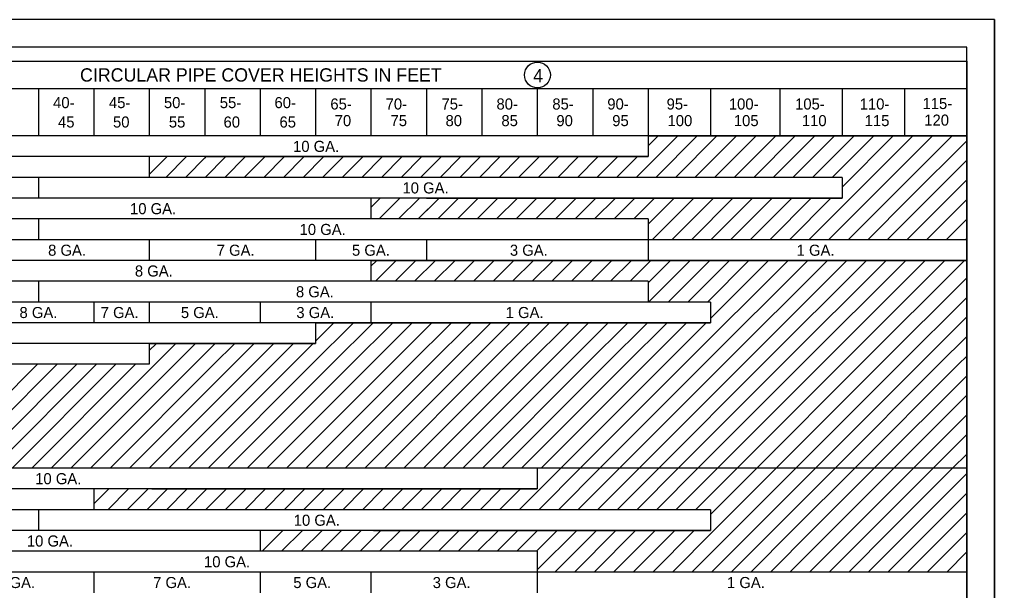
# Model space of a CAD drawing. Extents: x 1000 to 1036.3, y 1000 to 1022.
# Drawn here: x 1018.41 to 1036, y 1011.69 to 1022 of the extents above; entities that cross this region are included whole.
import ezdxf

# ---------------------------------------------------------------- set-up
doc = ezdxf.new("R2010")
doc.units = 0
for name, color, linetype in [('10', 7, 'Continuous'), ('11', 7, 'Continuous'), ('6', 7, 'Continuous'), ('Level 51', 7, 'Continuous'), ('Level 53', 7, 'Continuous')]:
    doc.layers.add(name, color=color, linetype=linetype)

msp = doc.modelspace()

# ---------------------------------------------------------------- linework, layer by layer
at = {"layer": '10'}
for p, q in [((1036, 1022), (1000, 1022)), ((1036, 1022), (1036, 1000)), ((1036, 1000), (1036, 1022)), ((1007, 1021.249), (1035.5, 1021.249)), ((1035.5, 1013.75), (1035.5, 1004.23))]:
    msp.add_line(p, q, dxfattribs=at)
at = {"layer": '11'}
msp.add_lwpolyline([(1007, 1000.5), (1035.5, 1000.5), (1035.5, 1021.5), (1007, 1021.5)], close=True, dxfattribs=at)
at = {"layer": '6'}
for p, q in [((1035.5, 1021.249), (1035.5, 1013.499)), ((1035.5, 1020.749), (1011, 1020.749)), ((1031.45, 1020.749), (1011, 1020.749)), ((1018.75, 1020.749), (1018.75, 1019.899)), ((1019.75, 1020.749), (1019.75, 1019.899)), ((1020.75, 1020.749), (1020.75, 1019.899)), ((1021.75, 1020.749), (1021.75, 1019.899)), ((1022.75, 1020.749), (1022.75, 1019.899)), ((1023.75, 1020.749), (1023.75, 1019.899)), ((1024.75, 1020.749), (1024.75, 1019.899)), ((1025.75, 1020.749), (1025.75, 1019.899)), ((1026.75, 1020.749), (1026.75, 1019.899)), ((1027.75, 1020.749), (1027.75, 1019.899)), ((1028.75, 1020.749), (1028.75, 1019.899)), ((1029.75, 1020.749), (1029.75, 1019.899)), ((1030.875, 1020.749), (1030.875, 1019.899)), ((1032.125, 1020.749), (1032.125, 1019.899)), ((1033.25, 1020.749), (1033.25, 1019.899)), ((1034.375, 1020.749), (1034.375, 1019.899)), ((1035.5, 1019.899), (1008, 1019.899)), ((1035.5, 1019.899), (1011, 1019.899)), ((1029.535, 1019.149), (1030.285, 1019.899)), ((1029.75, 1019.899), (1029.75, 1019.524)), ((1029.75, 1019.718), (1029.931, 1019.899)), ((1029.888, 1019.149), (1030.638, 1019.899)), ((1030.242, 1019.149), (1030.992, 1019.899)), ((1030.595, 1019.149), (1031.345, 1019.899)), ((1030.949, 1019.149), (1031.699, 1019.899)), ((1031.302, 1019.149), (1032.052, 1019.899)), ((1031.656, 1019.149), (1032.406, 1019.899)), ((1032.009, 1019.149), (1032.759, 1019.899)), ((1032.363, 1019.149), (1033.113, 1019.899)), ((1032.717, 1019.149), (1033.467, 1019.899)), ((1033.07, 1019.149), (1033.82, 1019.899)), ((1033.25, 1018.975), (1034.174, 1019.899)), ((1033.402, 1018.774), (1034.527, 1019.899)), ((1033.756, 1018.774), (1034.881, 1019.899)), ((1034.109, 1018.774), (1035.234, 1019.899)), ((1034.463, 1018.774), (1035.5, 1019.811)), ((1029.75, 1019.524), (1008, 1019.524)), ((1020.75, 1019.524), (1020.75, 1019.149)), ((1020.75, 1019.203), (1021.071, 1019.524)), ((1021.043, 1019.496), (1021.071, 1019.524)), ((1021.049, 1019.149), (1021.424, 1019.524)), ((1021.403, 1019.149), (1021.778, 1019.524)), ((1021.75, 1019.496), (1021.778, 1019.524)), ((1021.756, 1019.149), (1022.131, 1019.524)), ((1022.11, 1019.149), (1022.485, 1019.524)), ((1022.463, 1019.149), (1022.838, 1019.524)), ((1022.817, 1019.149), (1023.192, 1019.524)), ((1023.171, 1019.149), (1023.546, 1019.524)), ((1023.524, 1019.149), (1023.899, 1019.524)), ((1023.878, 1019.149), (1024.253, 1019.524)), ((1024.231, 1019.149), (1024.606, 1019.524)), ((1024.585, 1019.149), (1024.96, 1019.524)), ((1024.938, 1019.149), (1025.313, 1019.524)), ((1025.292, 1019.149), (1025.667, 1019.524)), ((1025.645, 1019.149), (1026.02, 1019.524)), ((1025.999, 1019.149), (1026.374, 1019.524)), ((1026.353, 1019.149), (1026.728, 1019.524)), ((1026.706, 1019.149), (1027.081, 1019.524)), ((1027.06, 1019.149), (1027.435, 1019.524)), ((1027.413, 1019.149), (1027.788, 1019.524)), ((1027.767, 1019.149), (1028.142, 1019.524)), ((1028.12, 1019.149), (1028.495, 1019.524)), ((1028.474, 1019.149), (1028.849, 1019.524)), ((1028.827, 1019.149), (1029.202, 1019.524)), ((1029.181, 1019.149), (1029.556, 1019.524)), ((1034.816, 1018.774), (1035.5, 1019.458)), ((1033.25, 1019.149), (1008, 1019.149)), ((1018.75, 1019.149), (1018.75, 1018.774)), ((1033.25, 1019.149), (1033.25, 1018.774)), ((1034.42, 1018.024), (1035.5, 1019.104)), ((1033.25, 1018.774), (1008, 1018.774)), ((1024.75, 1018.774), (1024.75, 1018.399)), ((1024.75, 1018.607), (1024.917, 1018.774)), ((1024.895, 1018.399), (1025.27, 1018.774)), ((1025.249, 1018.399), (1025.624, 1018.774)), ((1025.603, 1018.399), (1025.978, 1018.774)), ((1025.75, 1018.546), (1025.978, 1018.774)), ((1025.956, 1018.399), (1026.331, 1018.774)), ((1026.31, 1018.399), (1026.685, 1018.774)), ((1026.663, 1018.399), (1027.038, 1018.774)), ((1027.017, 1018.399), (1027.392, 1018.774)), ((1027.37, 1018.399), (1027.745, 1018.774)), ((1027.724, 1018.399), (1028.099, 1018.774)), ((1028.077, 1018.399), (1028.452, 1018.774)), ((1028.431, 1018.399), (1028.806, 1018.774)), ((1028.785, 1018.399), (1029.16, 1018.774)), ((1029.138, 1018.399), (1029.513, 1018.774)), ((1029.492, 1018.399), (1029.867, 1018.774)), ((1029.75, 1018.304), (1030.22, 1018.774)), ((1029.824, 1018.024), (1030.574, 1018.774)), ((1030.177, 1018.024), (1030.927, 1018.774)), ((1030.531, 1018.024), (1031.281, 1018.774)), ((1030.884, 1018.024), (1031.634, 1018.774)), ((1031.238, 1018.024), (1031.988, 1018.774)), ((1031.592, 1018.024), (1032.342, 1018.774)), ((1031.945, 1018.024), (1032.695, 1018.774)), ((1032.299, 1018.024), (1033.049, 1018.774)), ((1032.652, 1018.024), (1033.402, 1018.774)), ((1033.006, 1018.024), (1033.756, 1018.774)), ((1033.359, 1018.024), (1034.109, 1018.774)), ((1033.713, 1018.024), (1034.463, 1018.774)), ((1034.066, 1018.024), (1034.816, 1018.774)), ((1034.773, 1018.024), (1035.5, 1018.751)), ((1029.75, 1018.399), (1008, 1018.399)), ((1018.75, 1018.399), (1018.75, 1018.024)), ((1029.75, 1018.399), (1029.75, 1018.024)), ((1035.127, 1018.024), (1035.5, 1018.397)), ((1035.5, 1018.024), (1008, 1018.024)), ((1020.75, 1018.024), (1020.75, 1017.649)), ((1023.75, 1018.024), (1023.75, 1017.649)), ((1025.75, 1018.024), (1025.75, 1017.649)), ((1029.75, 1018.024), (1029.75, 1017.649)), ((1035.481, 1018.024), (1035.5, 1018.043)), ((1035.5, 1017.649), (1008, 1017.649)), ((1024.75, 1017.649), (1024.75, 1017.274)), ((1024.75, 1017.546), (1024.853, 1017.649)), ((1024.831, 1017.274), (1025.206, 1017.649)), ((1025.185, 1017.274), (1025.56, 1017.649)), ((1025.538, 1017.274), (1025.913, 1017.649)), ((1025.892, 1017.274), (1026.267, 1017.649)), ((1026.245, 1017.274), (1026.62, 1017.649)), ((1026.599, 1017.274), (1026.974, 1017.649)), ((1026.952, 1017.274), (1027.327, 1017.649)), ((1027.306, 1017.274), (1027.681, 1017.649)), ((1027.66, 1017.274), (1028.035, 1017.649)), ((1028.013, 1017.274), (1028.388, 1017.649)), ((1028.367, 1017.274), (1028.742, 1017.649)), ((1028.72, 1017.274), (1029.095, 1017.649)), ((1029.074, 1017.274), (1029.449, 1017.649)), ((1029.427, 1017.274), (1029.802, 1017.649)), ((1029.75, 1017.243), (1030.156, 1017.649)), ((1029.759, 1016.899), (1030.509, 1017.649)), ((1030.113, 1016.899), (1030.863, 1017.649)), ((1030.402, 1015.774), (1032.277, 1017.649)), ((1030.467, 1016.899), (1031.217, 1017.649)), ((1030.756, 1015.774), (1032.631, 1017.649)), ((1030.82, 1016.899), (1031.57, 1017.649)), ((1030.875, 1016.6), (1031.924, 1017.649)), ((1031.109, 1015.774), (1032.984, 1017.649)), ((1031.463, 1015.774), (1033.338, 1017.649)), ((1031.816, 1015.774), (1033.691, 1017.649)), ((1032.17, 1015.774), (1034.045, 1017.649)), ((1032.523, 1015.774), (1034.398, 1017.649)), ((1032.877, 1015.774), (1034.752, 1017.649)), ((1033.231, 1015.774), (1035.106, 1017.649)), ((1033.584, 1015.774), (1035.459, 1017.649)), ((1029.75, 1017.274), (1008, 1017.274)), ((1018.75, 1017.274), (1018.75, 1016.899)), ((1029.75, 1017.274), (1029.75, 1016.899)), ((1033.938, 1015.774), (1035.5, 1017.336)), ((1030.875, 1016.899), (1008, 1016.899)), ((1019.75, 1016.899), (1019.75, 1016.524)), ((1020.75, 1016.899), (1020.75, 1016.524)), ((1022.75, 1016.899), (1022.75, 1016.524)), ((1024.75, 1016.899), (1024.75, 1016.524)), ((1030.875, 1016.899), (1030.875, 1016.524)), ((1034.291, 1015.774), (1035.5, 1016.983)), ((1030.875, 1016.524), (1008, 1016.524)), ((1023.685, 1015.774), (1024.435, 1016.524)), ((1023.75, 1016.524), (1023.75, 1016.149)), ((1023.75, 1016.193), (1024.081, 1016.524)), ((1024.038, 1015.774), (1024.788, 1016.524)), ((1024.392, 1015.774), (1025.142, 1016.524)), ((1024.745, 1015.774), (1025.495, 1016.524)), ((1025.099, 1015.774), (1025.849, 1016.524)), ((1025.452, 1015.774), (1026.202, 1016.524)), ((1025.806, 1015.774), (1026.556, 1016.524)), ((1026.16, 1015.774), (1026.91, 1016.524)), ((1026.513, 1015.774), (1027.263, 1016.524)), ((1026.867, 1015.774), (1027.617, 1016.524)), ((1027.22, 1015.774), (1027.97, 1016.524)), ((1027.574, 1015.774), (1028.324, 1016.524)), ((1027.927, 1015.774), (1028.677, 1016.524)), ((1028.281, 1015.774), (1029.031, 1016.524)), ((1028.634, 1015.774), (1029.384, 1016.524)), ((1028.988, 1015.774), (1029.738, 1016.524)), ((1029.342, 1015.774), (1030.092, 1016.524)), ((1029.695, 1015.774), (1030.445, 1016.524)), ((1030.049, 1015.774), (1030.799, 1016.524)), ((1034.645, 1015.774), (1035.5, 1016.629)), ((1023.75, 1016.149), (1008, 1016.149)), ((1020.75, 1016.149), (1020.75, 1015.774)), ((1020.75, 1016.021), (1020.878, 1016.149)), ((1020.856, 1015.774), (1021.231, 1016.149)), ((1021.21, 1015.774), (1021.585, 1016.149)), ((1021.563, 1015.774), (1021.938, 1016.149)), ((1021.917, 1015.774), (1022.292, 1016.149)), ((1022.27, 1015.774), (1022.645, 1016.149)), ((1022.624, 1015.774), (1022.999, 1016.149)), ((1022.978, 1015.774), (1023.353, 1016.149)), ((1023.331, 1015.774), (1023.706, 1016.149)), ((1034.998, 1015.774), (1035.5, 1016.276)), ((1020.75, 1015.774), (1008, 1015.774)), ((1016.86, 1013.899), (1018.735, 1015.774)), ((1017.213, 1013.899), (1019.088, 1015.774)), ((1017.567, 1013.899), (1019.442, 1015.774)), ((1017.921, 1013.899), (1019.796, 1015.774)), ((1018.274, 1013.899), (1020.149, 1015.774)), ((1018.628, 1013.899), (1020.503, 1015.774)), ((1018.981, 1013.899), (1020.856, 1015.774)), ((1019.335, 1013.899), (1021.21, 1015.774)), ((1019.688, 1013.899), (1021.563, 1015.774)), ((1020.042, 1013.899), (1021.917, 1015.774)), ((1020.395, 1013.899), (1022.27, 1015.774)), ((1020.749, 1013.899), (1022.624, 1015.774)), ((1021.103, 1013.899), (1022.978, 1015.774)), ((1021.456, 1013.899), (1023.331, 1015.774)), ((1021.81, 1013.899), (1023.685, 1015.774)), ((1022.163, 1013.899), (1024.038, 1015.774)), ((1022.517, 1013.899), (1024.392, 1015.774)), ((1022.87, 1013.899), (1024.745, 1015.774)), ((1023.224, 1013.899), (1025.099, 1015.774)), ((1023.577, 1013.899), (1025.452, 1015.774)), ((1023.931, 1013.899), (1025.806, 1015.774)), ((1024.285, 1013.899), (1026.16, 1015.774)), ((1024.638, 1013.899), (1026.513, 1015.774)), ((1024.992, 1013.899), (1026.867, 1015.774)), ((1025.345, 1013.899), (1027.22, 1015.774)), ((1025.699, 1013.899), (1027.574, 1015.774)), ((1026.052, 1013.899), (1027.927, 1015.774)), ((1026.406, 1013.899), (1028.281, 1015.774)), ((1026.759, 1013.899), (1028.634, 1015.774)), ((1027.113, 1013.899), (1028.988, 1015.774)), ((1027.467, 1013.899), (1029.342, 1015.774)), ((1027.82, 1013.899), (1029.695, 1015.774)), ((1028.174, 1013.899), (1030.049, 1015.774)), ((1028.527, 1013.899), (1030.402, 1015.774)), ((1028.881, 1013.899), (1030.756, 1015.774)), ((1029.234, 1013.899), (1031.109, 1015.774)), ((1029.588, 1013.899), (1031.463, 1015.774)), ((1029.941, 1013.899), (1031.816, 1015.774)), ((1030.295, 1013.899), (1032.17, 1015.774)), ((1030.648, 1013.899), (1032.523, 1015.774)), ((1031.002, 1013.899), (1032.877, 1015.774)), ((1031.356, 1013.899), (1033.231, 1015.774)), ((1031.709, 1013.899), (1033.584, 1015.774)), ((1032.063, 1013.899), (1033.938, 1015.774)), ((1032.416, 1013.899), (1034.291, 1015.774)), ((1032.77, 1013.899), (1034.645, 1015.774)), ((1033.123, 1013.899), (1034.998, 1015.774)), ((1033.477, 1013.899), (1035.352, 1015.774)), ((1035.352, 1015.774), (1035.5, 1015.922)), ((1033.83, 1013.899), (1035.5, 1015.569)), ((1034.184, 1013.899), (1035.5, 1015.215)), ((1034.538, 1013.899), (1035.5, 1014.861)), ((1034.891, 1013.899), (1035.5, 1014.508)), ((1035.245, 1013.899), (1035.5, 1014.154)), ((1035.5, 1013.899), (1007, 1013.899)), ((1027.424, 1013.149), (1028.174, 1013.899)), ((1027.75, 1013.899), (1027.75, 1013.524)), ((1027.777, 1013.149), (1028.527, 1013.899)), ((1028.131, 1013.149), (1028.881, 1013.899)), ((1028.484, 1013.149), (1029.234, 1013.899)), ((1028.838, 1013.149), (1029.588, 1013.899)), ((1029.191, 1013.149), (1029.941, 1013.899)), ((1029.545, 1013.149), (1030.295, 1013.899)), ((1029.899, 1013.149), (1030.649, 1013.899)), ((1030.252, 1013.149), (1031.002, 1013.899)), ((1030.606, 1013.149), (1031.356, 1013.899)), ((1030.875, 1013.065), (1031.709, 1013.899)), ((1030.938, 1012.774), (1032.063, 1013.899)), ((1031.291, 1012.774), (1032.416, 1013.899)), ((1031.645, 1012.774), (1032.77, 1013.899)), ((1031.998, 1012.774), (1033.123, 1013.899)), ((1032.352, 1012.774), (1033.477, 1013.899)), ((1032.706, 1012.774), (1033.831, 1013.899)), ((1033.059, 1012.774), (1034.184, 1013.899)), ((1033.413, 1012.774), (1034.538, 1013.899)), ((1033.766, 1012.774), (1034.891, 1013.899)), ((1034.12, 1012.774), (1035.245, 1013.899)), ((1034.473, 1012.774), (1035.5, 1013.801)), ((1027.75, 1013.524), (1008, 1013.524)), ((1019.75, 1013.524), (1019.75, 1013.149)), ((1019.75, 1013.253), (1020.021, 1013.524)), ((1020, 1013.149), (1020.375, 1013.524)), ((1020.353, 1013.149), (1020.728, 1013.524)), ((1020.706, 1013.149), (1021.081, 1013.524)), ((1021.06, 1013.149), (1021.435, 1013.524)), ((1021.413, 1013.149), (1021.788, 1013.524)), ((1021.767, 1013.149), (1022.142, 1013.524)), ((1022.12, 1013.149), (1022.495, 1013.524)), ((1022.474, 1013.149), (1022.849, 1013.524)), ((1022.828, 1013.149), (1023.203, 1013.524)), ((1023.181, 1013.149), (1023.556, 1013.524)), ((1023.535, 1013.149), (1023.91, 1013.524)), ((1023.888, 1013.149), (1024.263, 1013.524)), ((1024.242, 1013.149), (1024.617, 1013.524)), ((1024.595, 1013.149), (1024.97, 1013.524)), ((1024.949, 1013.149), (1025.324, 1013.524)), ((1025.302, 1013.149), (1025.677, 1013.524)), ((1025.656, 1013.149), (1026.031, 1013.524)), ((1026.01, 1013.149), (1026.385, 1013.524)), ((1026.363, 1013.149), (1026.738, 1013.524)), ((1026.717, 1013.149), (1027.092, 1013.524)), ((1027.07, 1013.149), (1027.445, 1013.524)), ((1034.827, 1012.774), (1035.5, 1013.447)), ((1030.875, 1013.149), (1008, 1013.149)), ((1018.75, 1013.149), (1018.75, 1012.774)), ((1030.875, 1013.149), (1030.875, 1012.774)), ((1034.43, 1012.024), (1035.5, 1013.094)), ((1030.875, 1012.774), (1008, 1012.774)), ((1022.75, 1012.774), (1022.75, 1012.399)), ((1022.785, 1012.399), (1023.16, 1012.774)), ((1023.138, 1012.399), (1023.513, 1012.774)), ((1023.492, 1012.399), (1023.867, 1012.774)), ((1023.845, 1012.399), (1024.22, 1012.774)), ((1024.199, 1012.399), (1024.574, 1012.774)), ((1024.552, 1012.399), (1024.927, 1012.774)), ((1024.906, 1012.399), (1025.281, 1012.774)), ((1025.26, 1012.399), (1025.635, 1012.774)), ((1025.613, 1012.399), (1025.988, 1012.774)), ((1025.967, 1012.399), (1026.342, 1012.774)), ((1026.32, 1012.399), (1026.695, 1012.774)), ((1026.674, 1012.399), (1027.049, 1012.774)), ((1027.027, 1012.399), (1027.402, 1012.774)), ((1027.381, 1012.399), (1027.756, 1012.774)), ((1027.734, 1012.399), (1028.109, 1012.774)), ((1027.75, 1012.061), (1028.463, 1012.774)), ((1028.066, 1012.024), (1028.816, 1012.774)), ((1028.42, 1012.024), (1029.17, 1012.774)), ((1028.774, 1012.024), (1029.524, 1012.774)), ((1029.127, 1012.024), (1029.877, 1012.774)), ((1029.481, 1012.024), (1030.231, 1012.774)), ((1029.834, 1012.024), (1030.584, 1012.774)), ((1030.188, 1012.024), (1030.938, 1012.774)), ((1030.541, 1012.024), (1031.291, 1012.774)), ((1030.895, 1012.024), (1031.645, 1012.774)), ((1031.248, 1012.024), (1031.998, 1012.774)), ((1031.602, 1012.024), (1032.352, 1012.774)), ((1031.956, 1012.024), (1032.706, 1012.774)), ((1032.309, 1012.024), (1033.059, 1012.774)), ((1032.663, 1012.024), (1033.413, 1012.774)), ((1033.016, 1012.024), (1033.766, 1012.774)), ((1033.37, 1012.024), (1034.12, 1012.774)), ((1033.723, 1012.024), (1034.473, 1012.774)), ((1034.077, 1012.024), (1034.827, 1012.774)), ((1034.784, 1012.024), (1035.5, 1012.74)), ((1027.75, 1012.399), (1008, 1012.399)), ((1027.75, 1012.399), (1027.75, 1012.024)), ((1035.138, 1012.024), (1035.5, 1012.386)), ((1035.5, 1012.024), (1008, 1012.024)), ((1019.75, 1012.024), (1019.75, 1011.649)), ((1022.75, 1012.024), (1022.75, 1011.649)), ((1024.75, 1012.024), (1024.75, 1011.649)), ((1027.75, 1012.024), (1027.75, 1011.649))]:
    msp.add_line(p, q, dxfattribs=at)
for points in [[(1029.75, 1019.899), (1035.5, 1019.899), (1035.5, 1019.149)], [(1021.75, 1019.524), (1029.75, 1019.524), (1029.75, 1019.524)], [(1025.75, 1018.774), (1033.25, 1018.774)], [(1035.5, 1018.774), (1035.5, 1018.024)], [(1024.75, 1017.649), (1035.5, 1017.649), (1035.5, 1017.649)], [(1035.5, 1017.649), (1035.5, 1013.899)], [(1023.75, 1016.524), (1030.875, 1016.524), (1030.875, 1016.524)], [(1020.75, 1016.149), (1023.75, 1016.149), (1023.75, 1016.149)], [(1020.793, 1013.524), (1027.75, 1013.524)], [(1024.793, 1012.774), (1030.875, 1012.774)]]:
    msp.add_lwpolyline(points, dxfattribs=at)
msp.add_circle((1027.753, 1020.998), 0.233, dxfattribs=at)
at = {"layer": 'Level 51'}
for p, q in [((1031.65, 1021.5), (1031.535, 1021.5)), ((1035.5, 1020.6), (1035.5, 1021.5))]:
    msp.add_line(p, q, dxfattribs=at)
at = {"layer": 'Level 53'}
msp.add_line((1035.5, 1020.6), (1035.5, 1021.5), dxfattribs=at)

# ---------------------------------------------------------------- texts
at = {"layer": '6'}
for s, height, p in [('CIRCULAR PIPE COVER HEIGHTS IN FEET', 0.24, (1019.5, 1020.879)), ('4', 0.24, (1027.676, 1020.865)), ('40-', 0.2, (1019.014, 1020.399)), ('45-', 0.2, (1020.022, 1020.399)), ('50-', 0.2, (1021.014, 1020.399)), ('55-', 0.2, (1022.022, 1020.399)), ('60-', 0.2, (1023.009, 1020.399)), ('65-', 0.2, (1024.017, 1020.374)), ('70-', 0.2, (1025.014, 1020.374)), ('75-', 0.2, (1026.022, 1020.374)), ('80-', 0.2, (1027.014, 1020.374)), ('85-', 0.2, (1028.022, 1020.374)), ('90-', 0.2, (1029.014, 1020.374)), ('95-', 0.2, (1030.084, 1020.374)), ('100-', 0.2, (1031.207, 1020.374)), ('105-', 0.2, (1032.402, 1020.374)), ('110-', 0.2, (1033.568, 1020.374)), ('115-', 0.2, (1034.701, 1020.383)), ('45', 0.2, (1019.103, 1020.049)), ('50', 0.2, (1020.095, 1020.049)), ('55', 0.2, (1021.103, 1020.049)), ('60', 0.2, (1022.09, 1020.049)), ('65', 0.2, (1023.099, 1020.049)), ('70', 0.2, (1024.095, 1020.074)), ('75', 0.2, (1025.103, 1020.074)), ('80', 0.2, (1026.095, 1020.074)), ('85', 0.2, (1027.103, 1020.074)), ('90', 0.2, (1028.095, 1020.074)), ('95', 0.2, (1029.103, 1020.074)), ('100', 0.2, (1030.101, 1020.074)), ('105', 0.2, (1031.297, 1020.074)), ('110', 0.2, (1032.524, 1020.074)), ('115', 0.2, (1033.658, 1020.074)), ('120', 0.2, (1034.733, 1020.083)), ('10 GA.', 0.2, (1023.344, 1019.609)), ('10 GA.', 0.2, (1025.318, 1018.859)), ('10 GA.', 0.2, (1020.402, 1018.484)), ('10 GA.', 0.2, (1023.462, 1018.109)), ('8 GA.', 0.2, (1018.924, 1017.734)), ('7 GA.', 0.2, (1021.966, 1017.734)), ('5 GA.', 0.2, (1024.407, 1017.734)), ('3 GA.', 0.2, (1027.256, 1017.734)), ('1 GA.', 0.2, (1032.43, 1017.734)), ('8 GA.', 0.2, (1020.49, 1017.359)), ('8 GA.', 0.2, (1023.396, 1016.984)), ('8 GA.', 0.2, (1018.408, 1016.609)), ('7 GA.', 0.2, (1019.873, 1016.609)), ('5 GA.', 0.2, (1021.32, 1016.609)), ('3 GA.', 0.2, (1023.403, 1016.609)), ('1 GA.', 0.2, (1027.18, 1016.609)), ('10 GA.', 0.2, (1018.691, 1013.609)), ('10 GA.', 0.2, (1023.356, 1012.859)), ('10 GA.', 0.2, (1018.541, 1012.484)), ('10 GA.', 0.2, (1021.737, 1012.109)), ('8 GA.', 0.2, (1018.005, 1011.734)), ('7 GA.', 0.2, (1020.819, 1011.734)), ('5 GA.', 0.2, (1023.348, 1011.734)), ('3 GA.', 0.2, (1025.863, 1011.734)), ('1 GA.', 0.2, (1031.173, 1011.734))]:
    msp.add_text(s, height=height, dxfattribs=at).set_placement(p)

doc.saveas('drawing.dxf')
